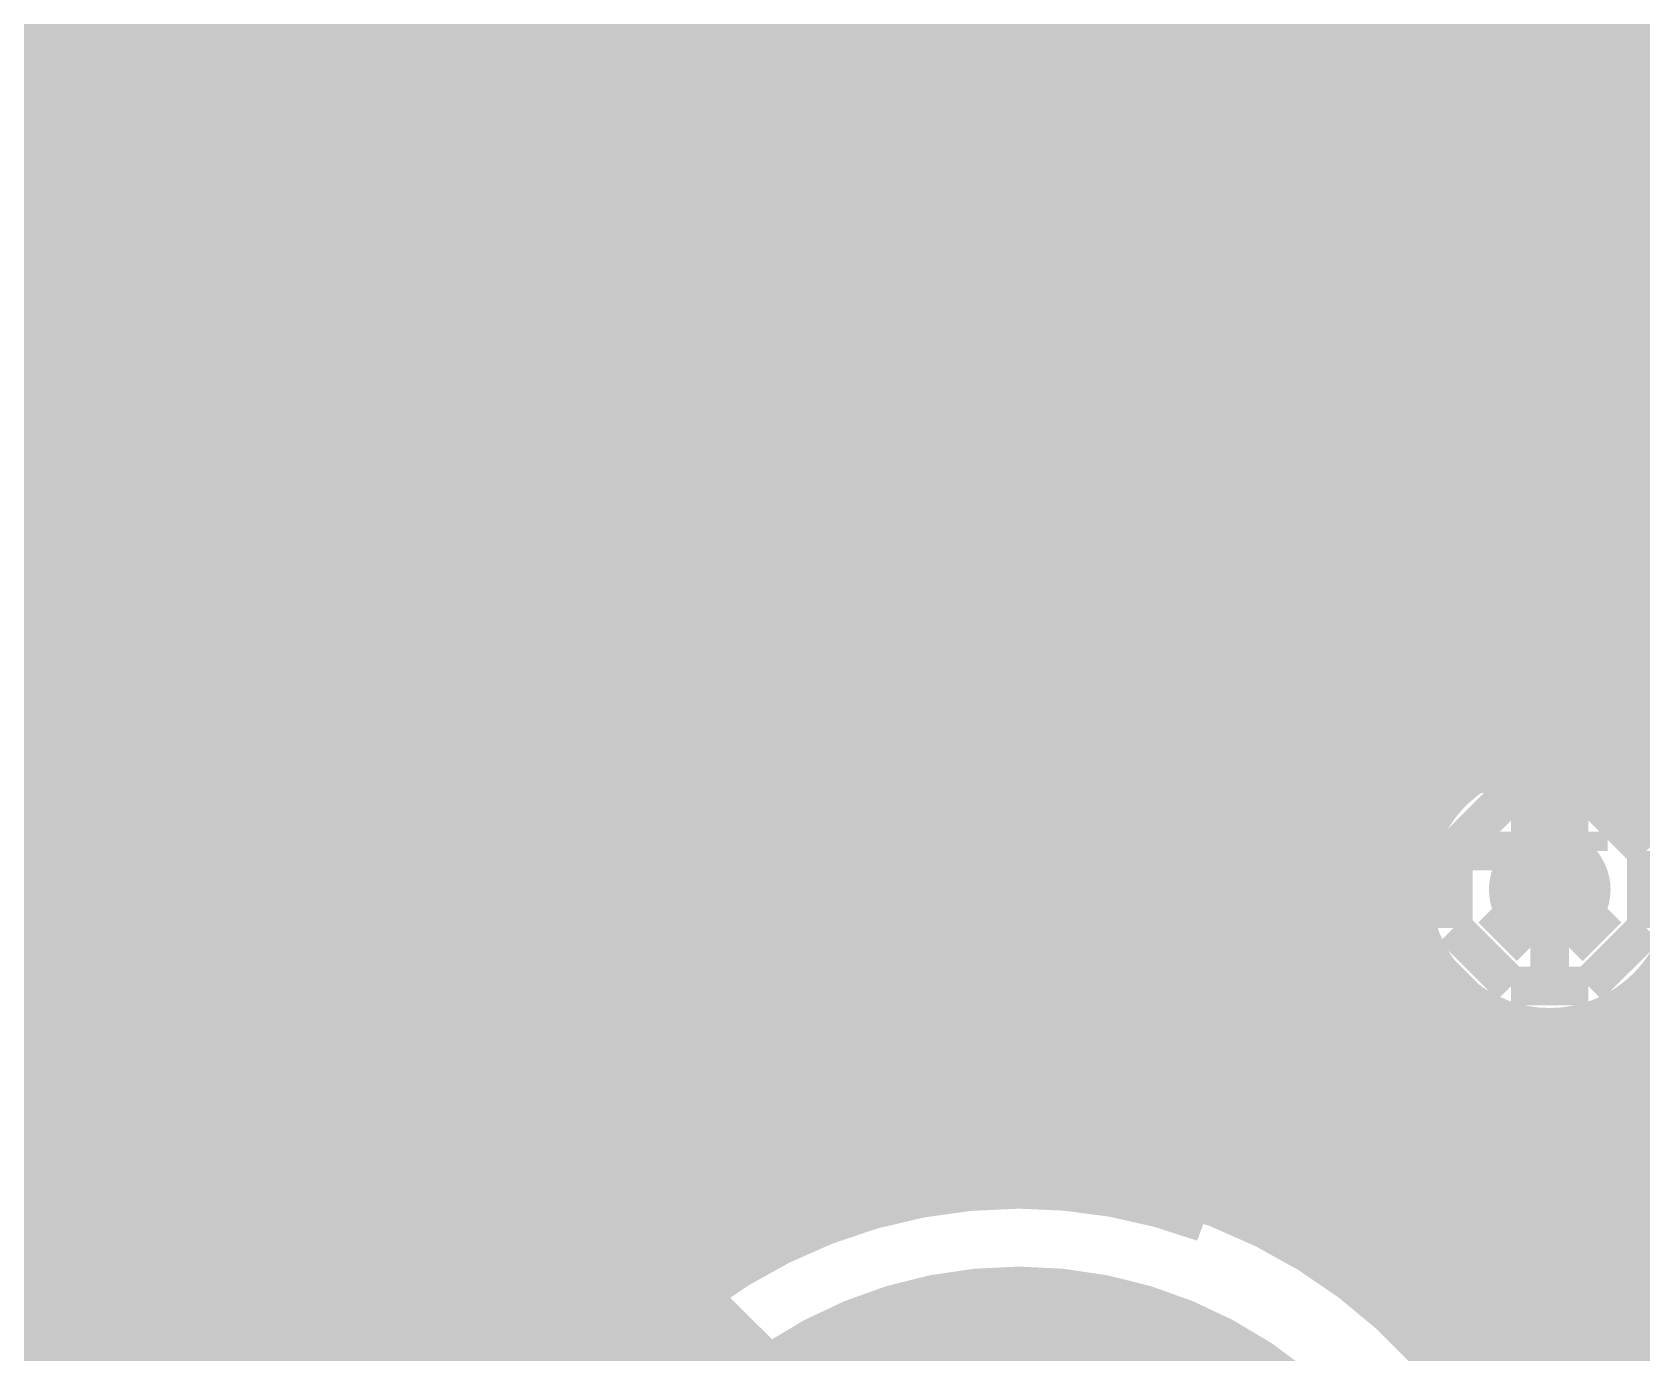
# Model space of a CAD drawing. Extents: x -5 to 157, y -120 to 103.
# Drawn here: x 13.51 to 24.1, y 43.43 to 52.13 of the extents above; entities that cross this region are included whole.
import ezdxf

# ---------------------------------------------------------------- set-up
doc = ezdxf.new("R2010")
doc.units = 0
doc.header["$MEASUREMENT"] = 0
doc.layers.get('0').update_dxf_attribs({"linetype": 'CONTINUOUS'})
for name, color, linetype in [('22-304-2_BOT', 7, 'CONTINUOUS'), ('22-304-2_DRD', 7, 'CONTINUOUS'), ('22-304-2_DRL', 2, 'CONTINUOUS'), ('22-304-2_IN1', 4, 'CONTINUOUS'), ('22-304-2_IN2', 3, 'CONTINUOUS'), ('22-304-2_SMB', 5, 'CONTINUOUS'), ('22-304-2_SMT', 10, 'CONTINUOUS'), ('22-304-2_SPB', 14, 'CONTINUOUS'), ('22-304-2_SSB', 12, 'CONTINUOUS'), ('22-304-2_TOP', 13, 'CONTINUOUS'), ('THRUHOLE_TAP', 7, 'CONTINUOUS')]:
    doc.layers.add(name, color=color, linetype=linetype)

# ---------------------------------------------------------------- blocks, each defined once
blk = doc.blocks.new('ROUND_1')
at = {"const_width": 2.99974}
blk.add_lwpolyline([(-1.49987, 0, 1), (1.49987, 0, 1)], format="xyb", close=True, dxfattribs=at)
blk = doc.blocks.new('RECTANGLE_3')
blk.add_solid([(0.4826, 0.4064), (0.4826, -0.4064), (-0.4826, 0.4064), (-0.4826, -0.4064)])
blk = doc.blocks.new('ROUND_39')
at = {"const_width": 0.40005}
blk.add_lwpolyline([(-0.200024, 0, 1), (0.200024, 0, 1)], format="xyb", close=True, dxfattribs=at)
blk = doc.blocks.new('OBLONG_64')
at = {"const_width": 0.65024}
blk.add_lwpolyline([(0.50038, 0), (-0.50038, 0)], dxfattribs=at)
at = {"const_width": 0.32512}
for points in [[(-0.66294, 0, 1), (-0.33782, 0, 1)], [(0.33782, 0, 1), (0.66294, 0, 1)]]:
    blk.add_lwpolyline(points, format="xyb", close=True, dxfattribs=at)
blk = doc.blocks.new('ROUND_88')
at = {"const_width": 0.10033}
blk.add_lwpolyline([(-0.050164, 0, 1), (0.050164, 0, 1)], format="xyb", close=True, dxfattribs=at)
blk = doc.blocks.new('ROUND_42')
at = {"const_width": 0.40005}
blk.add_lwpolyline([(-0.200024, 0, 1), (0.200024, 0, 1)], format="xyb", close=True, dxfattribs=at)
blk = doc.blocks.new('ROUND_80')
at = {"const_width": 0.10033}
blk.add_lwpolyline([(-0.050164, 0, 1), (0.050164, 0, 1)], format="xyb", close=True, dxfattribs=at)

msp = doc.modelspace()

# ---------------------------------------------------------------- linework, layer by layer
at = {"layer": '22-304-2_BOT', "const_width": 0.254}
for points in [[(25.273, 55.499), (22.987, 53.213), (20.574, 53.213), (20.574, 52.07), (19.939, 51.435), (19.05, 51.435)], [(2.51968, 55.14594), (3.18262, 54.483), (14.986, 54.483), (17.399, 52.07), (17.399, 51.435), (19.05, 51.435)], [(16.51, 51.3588), (15.24, 51.3588)], [(16.51, 51.3588), (15.24, 51.3588)], [(19.05, 50.165), (17.399, 50.165), (17.399, 51.435), (19.05, 51.435)], [(25.146, 50.165), (24.257, 50.165), (23.495, 49.403), (23.495, 46.482)], [(17.399, 49.53), (17.2847, 49.53)], [(17.399, 49.53), (17.399, 49.38776)], [(18.01114, 49.53), (17.399, 49.53)], [(17.6276, 49.53), (17.6276, 45.4025)], [(17.8562, 49.53), (17.8562, 49.35728)], [(17.82318, 49.3014), (17.44726, 49.3014)], [(17.73428, 49.0728), (17.526, 49.0728)], [(15.24, 48.3362), (16.0782, 48.3362), (16.637, 48.895)], [(17.7165, 48.8442), (17.54378, 48.8442)], [(25.4, 45.0088), (23.6982, 45.0088), (19.812, 48.895), (19.05, 48.895)], [(17.76476, 48.6156), (17.5006, 48.6156)], [(17.88922, 48.387), (17.38884, 48.387)], [(17.399, 48.40224), (17.399, 45.27042)], [(17.8562, 48.43272), (17.8562, 45.5168)], [(15.24, 46.9138), (14.9352, 46.9138), (13.589, 48.26), (12.6746, 48.26)], [(18.0848, 48.20412), (18.0848, 45.6184)], [(18.161, 48.1584), (17.16786, 48.1584)], [(17.1704, 48.16094), (17.1704, 45.1231)], [(18.3134, 48.09744), (18.3134, 45.7073)], [(19.685, 48.07204), (19.685, 45.99178)], [(19.72818, 48.0822), (22.44852, 45.36186)], [(16.62684, 47.98822), (16.52778, 47.88662)], [(16.7132, 47.99076), (16.7132, 44.77004)], [(16.9418, 48.03902), (16.9418, 44.958)], [(18.542, 48.06188), (18.542, 45.7835)], [(19.55038, 48.06188), (18.54962, 48.06188)], [(18.7706, 48.06188), (18.7706, 45.847)], [(18.9992, 48.06188), (18.9992, 45.90034)], [(19.2278, 48.06188), (19.2278, 45.94098)], [(19.4564, 48.06188), (19.4564, 45.97146)], [(19.87804, 47.9298), (16.56842, 47.9298)], [(19.9136, 47.89424), (19.9136, 45.9994)], [(16.4846, 47.84852), (16.4846, 44.55668)], [(16.2306, 47.71898), (16.2306, 47.4218)], [(20.10664, 47.7012), (16.2306, 47.7012)], [(16.256, 47.7266), (16.256, 44.31538)], [(20.1422, 47.66564), (20.1422, 45.9994)], [(20.33524, 47.4726), (16.2306, 47.4726)], [(20.3708, 47.43704), (20.3708, 45.9867)], [(16.2306, 47.4218), (16.2306, 45.9994), (14.2494, 45.9994)], [(20.56384, 47.244), (16.2306, 47.244)], [(13.83284, 47.117), (14.2494, 46.70044)], [(13.83284, 47.117), (13.83284, 46.03242)], [(20.5994, 47.20844), (20.5994, 45.96384)], [(13.93444, 47.0154), (13.83284, 47.0154)], [(20.79244, 47.0154), (16.2306, 47.0154)], [(13.97, 46.97984), (13.97, 41.275)], [(20.828, 46.97984), (20.828, 45.93082)], [(14.16304, 46.7868), (13.83284, 46.7868)], [(14.1986, 46.75124), (14.1986, 41.275)], [(14.2494, 46.70044), (14.2494, 45.9994)], [(21.02104, 46.7868), (16.2306, 46.7868)], [(21.0566, 46.75124), (21.0566, 45.88764)], [(14.2494, 46.5582), (13.83284, 46.5582)], [(21.24964, 46.5582), (16.2306, 46.5582)], [(21.2852, 46.52264), (21.2852, 45.83176)], [(14.2494, 46.3296), (13.83284, 46.3296)], [(21.47824, 46.3296), (16.2306, 46.3296)], [(21.5138, 46.29404), (21.5138, 45.76572)], [(14.2494, 46.101), (13.83284, 46.101)], [(21.70684, 46.101), (16.2306, 46.101)], [(21.7424, 46.06544), (21.7424, 45.68698)], [(13.83284, 46.03242), (13.335, 46.03242)], [(13.5128, 46.03242), (13.5128, 43.561)], [(13.7414, 46.03242), (13.7414, 41.275)], [(14.4272, 45.9994), (14.4272, 41.275)], [(14.6558, 45.9994), (14.6558, 41.275)], [(14.8844, 45.9994), (14.8844, 38.4556)], [(15.113, 45.9994), (15.113, 42.0624)], [(15.3416, 45.9994), (15.3416, 42.81932)], [(15.5702, 45.9994), (15.5702, 43.32224)], [(15.7988, 45.9994), (15.7988, 43.7134)], [(16.0274, 45.9994), (16.0274, 44.03852)], [(18.8722, 45.8724), (13.335, 45.8724)], [(21.93544, 45.8724), (21.12772, 45.8724)], [(21.971, 45.83684), (21.971, 45.59554)], [(18.14322, 45.6438), (13.335, 45.6438)], [(22.16404, 45.6438), (21.8567, 45.6438)], [(22.1996, 45.60824), (22.1996, 45.4914)], [(17.65046, 45.4152), (13.335, 45.4152)], [(22.39264, 45.4152), (22.34946, 45.4152)], [(17.26438, 45.1866), (13.335, 45.1866)], [(16.9418, 44.958), (13.335, 44.958)], [(16.66748, 44.7294), (13.335, 44.7294)], [(16.42872, 44.5008), (13.335, 44.5008)], [(16.2179, 44.2722), (13.335, 44.2722)], [(16.02994, 44.0436), (13.335, 44.0436)], [(15.86484, 43.815), (13.335, 43.815)], [(15.72006, 43.5864), (13.335, 43.5864)], [(13.716, 43.561), (13.335, 43.561)], [(13.716, 43.561), (13.716, 41.275)], [(15.58798, 43.3578), (13.716, 43.3578)]]:
    msp.add_lwpolyline(points, dxfattribs=at)
for points in [[(17.54378, 48.895, 0.2014867), (17.27181, 49.54251)], [(17.272, 49.5427, 0.0503718), (17.399, 49.52987)], [(18.01114, 49.53, 0.2203311), (17.71704, 48.895)], [(16.637, 47.98822, 0.4142136), (17.54378, 48.895)], [(17.7165, 48.895, 0.4142136), (18.54962, 48.06188)], [(19.55038, 48.06188, 0.053891), (19.72841, 48.08112)], [(16.2306, 47.71898, 0.1366726), (16.52775, 47.88665)], [(16.2306, 47.71898, 0.1366726), (16.52775, 47.88665)], [(19.99996, 46.00194, 0.4142136), (14.9987, 41.00068)], [(22.44852, 45.36186, 0.1285987), (19.99996, 46.00221)]]:
    msp.add_lwpolyline(points, format="xyb", dxfattribs=at)
at = {"layer": '22-304-2_DRD', "const_width": 0.254}
for points in [[(16.256, 51.9938), (15.875, 51.6128)], [(16.256, 51.9938), (15.875, 51.6128)], [(16.764, 51.9938), (16.256, 51.9938)], [(16.764, 51.9938), (16.256, 51.9938)], [(17.145, 51.6128), (16.764, 51.9938)], [(17.145, 51.6128), (16.764, 51.9938)], [(16.256, 51.7398), (16.256, 51.6128)], [(16.383, 51.7398), (16.256, 51.7398)], [(16.256, 51.7398), (16.256, 51.6128)], [(16.383, 51.7398), (16.256, 51.7398)], [(16.383, 51.6128), (16.383, 51.7398)], [(16.383, 51.6128), (16.383, 51.7398)], [(16.637, 51.7398), (16.637, 51.6128)], [(16.764, 51.7398), (16.637, 51.7398)], [(16.637, 51.7398), (16.637, 51.6128)], [(16.764, 51.7398), (16.637, 51.7398)], [(16.764, 51.6128), (16.764, 51.7398)], [(16.764, 51.6128), (16.764, 51.7398)], [(15.875, 51.6128), (15.875, 51.1048)], [(15.875, 51.6128), (15.875, 51.1048)], [(16.256, 51.6128), (16.383, 51.6128)], [(16.256, 51.6128), (16.383, 51.6128)], [(16.637, 51.6128), (16.764, 51.6128)], [(16.637, 51.6128), (16.764, 51.6128)], [(17.145, 51.1048), (17.145, 51.6128)], [(17.145, 51.1048), (17.145, 51.6128)], [(16.383, 50.9778), (16.129, 51.2318)], [(16.383, 50.9778), (16.129, 51.2318)], [(16.891, 51.2318), (16.637, 50.9778)], [(16.891, 51.2318), (16.637, 50.9778)], [(15.875, 51.1048), (16.256, 50.7238)], [(15.875, 51.1048), (16.256, 50.7238)], [(16.764, 50.7238), (17.145, 51.1048)], [(16.764, 50.7238), (17.145, 51.1048)], [(16.637, 50.9778), (16.383, 50.9778)], [(16.637, 50.9778), (16.383, 50.9778)], [(16.256, 50.7238), (16.764, 50.7238)], [(16.256, 50.7238), (16.764, 50.7238)], [(16.383, 49.53), (16.002, 49.149)], [(16.891, 49.53), (16.383, 49.53)], [(17.272, 49.149), (16.891, 49.53)], [(16.383, 49.276), (16.383, 49.149)], [(16.51, 49.276), (16.383, 49.276)], [(16.51, 49.149), (16.51, 49.276)], [(16.764, 49.276), (16.764, 49.149)], [(16.891, 49.276), (16.764, 49.276)], [(16.891, 49.149), (16.891, 49.276)], [(16.002, 49.149), (16.002, 48.641)], [(16.383, 49.149), (16.51, 49.149)], [(16.764, 49.149), (16.891, 49.149)], [(17.272, 48.641), (17.272, 49.149)], [(16.51, 48.514), (16.256, 48.768)], [(17.018, 48.768), (16.764, 48.514)], [(16.002, 48.641), (16.383, 48.26)], [(16.891, 48.26), (17.272, 48.641)], [(16.764, 48.514), (16.51, 48.514)], [(16.383, 48.26), (16.891, 48.26)], [(23.241, 47.117), (22.86, 46.736)], [(23.749, 47.117), (23.241, 47.117)], [(24.13, 46.736), (23.749, 47.117)], [(23.241, 46.863), (23.241, 46.736)], [(23.368, 46.863), (23.241, 46.863)], [(23.368, 46.736), (23.368, 46.863)], [(23.622, 46.863), (23.622, 46.736)], [(23.749, 46.863), (23.622, 46.863)], [(23.749, 46.736), (23.749, 46.863)], [(22.86, 46.736), (22.86, 46.228)], [(23.241, 46.736), (23.368, 46.736)], [(23.622, 46.736), (23.749, 46.736)], [(24.13, 46.228), (24.13, 46.736)], [(23.368, 46.101), (23.114, 46.355)], [(23.876, 46.355), (23.622, 46.101)], [(22.86, 46.228), (23.241, 45.847)], [(23.749, 45.847), (24.13, 46.228)], [(23.622, 46.101), (23.368, 46.101)], [(23.241, 45.847), (23.749, 45.847)]]:
    msp.add_lwpolyline(points, dxfattribs=at)
at = {"layer": '22-304-2_IN1'}
for points, const_width in [([(21.8694, 61.4934), (21.8694, 51.99126)], 0.254), ([(21.6408, 61.2648), (21.6408, 51.76266)], 0.254), ([(21.4122, 61.0362), (21.4122, 51.53406)], 0.254), ([(21.1836, 60.8076), (21.1836, 51.30546)], 0.254), ([(20.955, 60.579), (20.955, 51.07178)], 0.254), ([(20.7264, 60.3504), (20.7264, 44.43222)], 0.254), ([(13.4112, 60.198), (13.4112, 35.76574)], 0.254), ([(13.6398, 60.198), (13.6398, 35.89782)], 0.254), ([(13.8684, 60.198), (13.8684, 35.9537)], 0.254), ([(14.097, 60.198), (14.097, 35.95116)], 0.254), ([(14.3256, 60.198), (14.3256, 35.88766)], 0.254), ([(14.5542, 60.198), (14.5542, 35.74542)], 0.254), ([(14.7828, 60.198), (14.7828, 35.45586)], 0.254), ([(15.0114, 60.198), (15.0114, 15.66926)], 0.254), ([(15.24, 60.198), (15.24, 15.5067)], 0.254), ([(15.4686, 60.198), (15.4686, 15.1384)], 0.254), ([(19.1262, 60.198), (19.1262, 44.39666)], 0.254), ([(19.3548, 60.198), (19.3548, 44.44746)], 0.254), ([(19.5834, 60.198), (19.5834, 44.48302)], 0.254), ([(19.812, 60.198), (19.812, 44.50334)], 0.254), ([(20.0406, 60.198), (20.0406, 44.50588)], 0.254), ([(20.2692, 60.198), (20.2692, 44.49572)], 0.254), ([(20.4978, 60.198), (20.4978, 44.47286)], 0.254), ([(21.971, 32.385), (21.971, 28.829), (24.892, 25.908), (26.162, 25.908), (26.543, 25.527), (26.543, 24.13), (26.543, 25.527), (26.162, 25.908), (24.892, 25.908), (21.971, 28.829), (21.971, 32.385), (24.003, 34.417), (24.003, 42.672), (21.59, 45.085), (21.59, 50.546), (25.146, 54.102), (25.146, 55.753), (27.813, 58.42), (32.131, 58.42), (32.258, 58.293)], 0.635), ([(22.098, 54.80812), (22.098, 52.21986)], 0.254), ([(24.3205, 54.44236), (21.01342, 51.13782)], 0.254), ([(15.6972, 53.69814), (15.6972, 12.22756)], 0.254), ([(25.72258, 53.51018), (22.4155, 50.2031)], 0.254), ([(15.9258, 53.40604), (15.9258, 12.31392)], 0.254), ([(17.0688, 53.38572), (17.0688, 42.926)], 0.254), ([(16.1544, 53.26634), (16.1544, 12.33678)], 0.254), ([(16.8402, 53.25618), (16.8402, 42.52214)], 0.254), ([(17.2974, 53.3146), (17.2974, 43.23588)], 0.254), ([(16.383, 53.20284), (16.383, 18.59788)], 0.254), ([(16.6116, 53.2003), (16.6116, 41.90746)], 0.254), ([(18.8976, 53.06314), (18.8976, 44.33062)], 0.254), ([(17.526, 52.9463), (17.526, 43.48734)], 0.254), ([(18.669, 52.84216), (18.669, 44.24426)], 0.254), ([(17.7546, 52.7812), (17.7546, 43.69308)], 0.254), ([(18.4404, 52.7304), (18.4404, 44.14012)], 0.254), ([(17.9832, 52.70246), (17.9832, 43.86834)], 0.254), ([(18.2118, 52.68722), (18.2118, 44.0182)], 0.254), ([(22.0472, 52.1716), (3.95478, 52.1716)], 0.254), ([(21.8186, 51.943), (3.8354, 51.943)], 0.254), ([(32.26816, 51.943), (24.15286, 51.943)], 0.254), ([(24.1554, 51.943), (24.1554, 47.1043)], 0.254), ([(21.59, 51.7144), (3.64998, 51.7144)], 0.254), ([(32.48914, 51.7144), (23.92426, 51.7144)], 0.254), ([(23.9268, 51.7144), (23.9268, 47.27956)], 0.254), ([(21.3614, 51.4858), (3.3274, 51.4858)], 0.254), ([(28.80614, 51.4858), (23.69566, 51.4858)], 0.254), ([(23.6982, 51.4858), (23.6982, 47.36592)], 0.254), ([(21.1328, 51.2572), (3.41122, 51.2572)], 0.254), ([(28.51404, 51.2572), (23.46706, 51.2572)], 0.254), ([(23.4696, 51.2572), (23.4696, 47.38878)], 0.254), ([(20.91944, 51.0286), (6.90626, 51.0286)], 0.254), ([(28.37434, 51.0286), (23.23846, 51.0286)], 0.254), ([(23.241, 51.0286), (23.241, 47.35322)], 0.254), ([(20.80514, 50.8), (7.12724, 50.8)], 0.254), ([(28.31084, 50.8), (23.00986, 50.8)], 0.254), ([(23.0124, 50.8), (23.0124, 47.24908)], 0.254), ([(20.7645, 50.5714), (7.239, 50.5714)], 0.254), ([(20.7645, 50.546), (20.7645, 45.085)], 0.254), ([(28.3083, 50.5714), (22.78126, 50.5714)], 0.254), ([(22.7838, 50.5714), (22.7838, 47.04588)], 0.254), ([(20.7645, 50.3428), (11.57986, 50.3428)], 0.254), ([(28.36418, 50.3428), (22.55266, 50.3428)], 0.254), ([(22.5552, 50.3428), (22.5552, 45.28566)], 0.254), ([(22.4155, 50.2031), (22.4155, 45.42536)], 0.254), ([(20.7645, 50.1142), (11.86942, 50.1142)], 0.254), ([(28.49372, 50.1142), (22.4155, 50.1142)], 0.254), ([(20.7645, 49.8856), (12.01166, 49.8856)], 0.254), ([(28.75788, 49.8856), (22.4155, 49.8856)], 0.254), ([(20.7645, 49.657), (12.07516, 49.657)], 0.254), ([(32.11322, 49.657), (22.4155, 49.657)], 0.254), ([(20.7645, 49.4284), (12.0777, 49.4284)], 0.254), ([(32.14116, 49.4284), (22.4155, 49.4284)], 0.254), ([(20.7645, 49.1998), (12.02182, 49.1998)], 0.254), ([(32.23514, 49.1998), (22.4155, 49.1998)], 0.254), ([(20.7645, 48.9712), (11.88974, 48.9712)], 0.254), ([(32.42564, 48.9712), (22.4155, 48.9712)], 0.254), ([(20.7645, 48.7426), (11.62812, 48.7426)], 0.254), ([(38.80612, 48.7426), (22.4155, 48.7426)], 0.254), ([(20.7645, 48.514), (3.7084, 48.514)], 0.254), ([(38.735, 48.514), (22.4155, 48.514)], 0.254), ([(20.7645, 48.2854), (3.8735, 48.2854)], 0.254), ([(38.7096, 48.2854), (22.4155, 48.2854)], 0.254), ([(20.7645, 48.0568), (3.9751, 48.0568)], 0.254), ([(38.7223, 48.0568), (22.4155, 48.0568)], 0.254), ([(20.7645, 47.8282), (5.17398, 47.8282)], 0.254), ([(38.78072, 47.8282), (22.4155, 47.8282)], 0.254), ([(20.7645, 47.5996), (5.4991, 47.5996)], 0.254), ([(38.88486, 47.5996), (22.4155, 47.5996)], 0.254), ([(20.7645, 47.371), (5.64896, 47.371)], 0.254), ([(23.31212, 47.371), (22.4155, 47.371)], 0.254), ([(27.88412, 47.371), (23.67788, 47.371)], 0.254), ([(20.7645, 47.1424), (5.72008, 47.1424)], 0.254), ([(22.8727, 47.1424), (22.4155, 47.1424)], 0.254), ([(27.4447, 47.1424), (24.1173, 47.1424)], 0.254), ([(20.7645, 46.9138), (5.73024, 46.9138)], 0.254), ([(22.69744, 46.9138), (22.4155, 46.9138)], 0.254), ([(20.7645, 46.6852), (5.67944, 46.6852)], 0.254), ([(22.61108, 46.6852), (22.4155, 46.6852)], 0.254), ([(20.7645, 46.4566), (5.56006, 46.4566)], 0.254), ([(22.58822, 46.4566), (22.4155, 46.4566)], 0.254), ([(20.7645, 46.228), (5.31876, 46.228)], 0.254), ([(22.62378, 46.228), (22.4155, 46.228)], 0.254), ([(20.7645, 45.9994), (3.7211, 45.9994)], 0.254), ([(22.72538, 45.9994), (22.4155, 45.9994)], 0.254), ([(22.7838, 45.91812), (22.7838, 45.05706)], 0.254), ([(24.1554, 45.8597), (24.1554, 43.68546)], 0.254), ([(20.7645, 45.7708), (3.88112, 45.7708)], 0.254), ([(22.93112, 45.7708), (22.4155, 45.7708)], 0.254), ([(27.50312, 45.7708), (24.05888, 45.7708)], 0.254), ([(23.0124, 45.71238), (23.0124, 44.82846)], 0.254), ([(23.9268, 45.68444), (23.9268, 43.91406)], 0.254), ([(20.7645, 45.5422), (3.98018, 45.5422)], 0.254), ([(105.32364, 45.5422), (22.4155, 45.5422)], 0.254), ([(23.241, 45.61078), (23.241, 44.59986)], 0.254), ([(23.4696, 45.57522), (23.4696, 44.37126)], 0.254), ([(23.6982, 45.59808), (23.6982, 44.14266)], 0.254), ([(22.4155, 45.42536), (24.57958, 43.26382)], 0.254), ([(20.7645, 45.3136), (4.03352, 45.3136)], 0.254), ([(138.684, 45.3136), (22.52726, 45.3136)], 0.254), ([(20.7645, 45.085), (4.04114, 45.085)], 0.254), ([(88.02624, 45.085), (22.75586, 45.085)], 0.254), ([(20.79752, 44.8564), (4.01066, 44.8564)], 0.254), ([(87.78494, 44.8564), (22.98446, 44.8564)], 0.254), ([(20.90166, 44.6278), (3.93446, 44.6278)], 0.254), ([(87.66302, 44.6278), (23.21306, 44.6278)], 0.254), ([(20.955, 44.55668), (20.955, 44.3738)], 0.254), ([(21.01342, 44.49318), (21.21916, 44.28998)], 0.254), ([(19.13382, 44.3992), (3.80746, 44.3992)], 0.254), ([(21.1074, 44.3992), (20.86356, 44.3992)], 0.254), ([(87.61476, 44.3992), (23.44166, 44.3992)], 0.254), ([(21.1836, 44.323), (21.1836, 44.30268)], 0.254), ([(18.49882, 44.1706), (3.60172, 44.1706)], 0.254), ([(46.0756, 44.1706), (23.67026, 44.1706)], 0.254), ([(18.08988, 43.942), (3.22834, 43.942)], 0.254), ([(45.7073, 43.942), (23.89886, 43.942)], 0.254), ([(17.77746, 43.7134), (3.4798, 43.7134)], 0.254), ([(45.5422, 43.7134), (24.12746, 43.7134)], 0.254), ([(17.52346, 43.4848), (5.16636, 43.4848)], 0.254)]:
    msp.add_lwpolyline(points, dxfattribs=dict(at, const_width=const_width))
at = {"layer": '22-304-2_IN1', "const_width": 0.254}
for points in [[(21.0058, 51.1302, 0.1989124), (20.76382, 50.546)], [(23.495, 47.38878, 0.4142136), (22.58822, 46.482)], [(24.40178, 46.482, 0.4142136), (23.495, 47.38878)], [(22.58822, 46.482, 0.4142136), (23.495, 45.57522)], [(23.495, 45.57522, 0.4142136), (24.40178, 46.482)], [(20.7645, 45.085, 0.1989124), (21.00628, 44.50128)], [(20.7645, 45.085, 0.1989124), (21.00628, 44.50128)], [(19.99996, 44.50842, 0.4142136), (16.49222, 41.00068)], [(21.21916, 44.28998, 0.0889729), (19.99996, 44.50866)]]:
    msp.add_lwpolyline(points, format="xyb", dxfattribs=at)
at = {"layer": '22-304-2_IN2'}
for points, const_width in [([(0, 0), (-2.54, 2.54), (-2.54, 19.05), (5.08, 26.67), (5.08, 29.21), (5.715, 29.845), (14.605, 29.845), (19.99996, 35.23996), (19.99996, 41.00068), (13.97, 47.03064), (13.97, 55.88), (15.875, 57.785), (20.955, 57.785), (29.21, 66.04), (29.21, 84.709), (32.4993, 88.00084)], 1.27), ([(24.0284, 59.07278), (24.0284, 47.3583)], 0.254), ([(23.7998, 58.84418), (23.7998, 47.46244)], 0.254), ([(23.5712, 58.61558), (23.5712, 47.50562)], 0.254), ([(23.3426, 58.38698), (23.3426, 47.49546)], 0.254), ([(23.114, 58.15838), (23.114, 47.4345)], 0.254), ([(22.8854, 57.92978), (22.8854, 47.3075)], 0.254), ([(22.6568, 57.70118), (22.6568, 47.07382)], 0.254), ([(17.1704, 56.52262), (17.1704, 52.14366)], 0.254), ([(17.399, 56.52262), (17.399, 51.87188)], 0.254), ([(17.6276, 56.52262), (17.6276, 49.1617)], 0.254), ([(17.8562, 56.52262), (17.8562, 44.92752)], 0.254), ([(18.0848, 56.52262), (18.0848, 44.69892)], 0.254), ([(18.3134, 56.52262), (18.3134, 44.47032)], 0.254), ([(18.542, 56.52262), (18.542, 44.32046)], 0.254), ([(18.7706, 56.52262), (18.7706, 44.4119)], 0.254), ([(18.9992, 56.52262), (18.9992, 44.48556)], 0.254), ([(19.2278, 56.52262), (19.2278, 44.54144)], 0.254), ([(19.4564, 56.52262), (19.4564, 44.58462)], 0.254), ([(19.685, 56.52262), (19.685, 44.61256)], 0.254), ([(19.9136, 56.52262), (19.9136, 44.62526)], 0.254), ([(20.1422, 56.52262), (20.1422, 44.62272)], 0.254), ([(20.3708, 56.52262), (20.3708, 44.60748)], 0.254), ([(15.7988, 55.92318), (15.7988, 52.09794)], 0.254), ([(15.5702, 55.69458), (15.5702, 51.77028)], 0.254), ([(15.3416, 55.46598), (15.3416, 47.44212)], 0.254), ([(15.23238, 55.35676), (15.23238, 47.55134)], 0.254), ([(22.4282, 53.75402), (22.4282, 43.69308)], 0.254), ([(20.5994, 53.54828), (20.5994, 44.577)], 0.254), ([(22.1996, 53.38826), (22.1996, 43.88358)], 0.254), ([(20.828, 53.29428), (20.828, 44.52874)], 0.254), ([(21.0566, 53.15966), (21.0566, 44.46778)], 0.254), ([(21.971, 53.21046), (21.971, 44.0436)], 0.254), ([(21.2852, 53.09108), (21.2852, 44.38904)], 0.254), ([(21.5138, 53.07584), (21.5138, 44.29506)], 0.254), ([(21.7424, 53.11394), (21.7424, 44.18076)], 0.254), ([(15.74546, 52.0446), (15.23238, 52.0446)], 0.254), ([(32.07766, 52.0446), (17.272, 52.0446)], 0.254), ([(15.59052, 51.816), (15.23238, 51.816)], 0.254), ([(32.21228, 51.816), (17.42948, 51.816)], 0.254), ([(15.50924, 51.5874), (15.23238, 51.5874)], 0.254), ([(32.46628, 51.5874), (17.51076, 51.5874)], 0.254), ([(15.48384, 51.3588), (15.23238, 51.3588)], 0.254), ([(39.13632, 51.3588), (17.53616, 51.3588)], 0.254), ([(15.50924, 51.1302), (15.23238, 51.1302)], 0.254), ([(38.9001, 51.1302), (17.51076, 51.1302)], 0.254), ([(15.5702, 50.94732), (15.5702, 47.21352)], 0.254), ([(15.59052, 50.9016), (15.23238, 50.9016)], 0.254), ([(17.399, 50.84572), (17.399, 49.5808)], 0.254), ([(38.75024, 50.9016), (17.42948, 50.9016)], 0.254), ([(15.74546, 50.673), (15.23238, 50.673)], 0.254), ([(15.7988, 50.61966), (15.7988, 49.48682)], 0.254), ([(32.87522, 50.673), (17.272, 50.673)], 0.254), ([(17.1704, 50.57394), (17.1704, 49.7713)], 0.254), ([(16.04264, 50.4444), (15.23238, 50.4444)], 0.254), ([(16.0274, 50.45202), (16.0274, 49.7205)], 0.254), ([(16.9418, 50.42662), (16.9418, 49.87544)], 0.254), ([(32.36214, 50.4444), (16.97482, 50.4444)], 0.254), ([(16.256, 50.36312), (16.256, 49.8475)], 0.254), ([(16.4846, 50.33264), (16.4846, 49.90846)], 0.254), ([(16.7132, 50.35296), (16.7132, 49.91862)], 0.254), ([(32.15894, 50.2158), (15.23238, 50.2158)], 0.254), ([(32.04718, 49.9872), (15.23238, 49.9872)], 0.254), ([(16.08328, 49.7586), (15.23238, 49.7586)], 0.254), ([(31.99892, 49.7586), (17.19072, 49.7586)], 0.254), ([(15.82928, 49.53), (15.23238, 49.53)], 0.254), ([(32.00146, 49.53), (17.44218, 49.53)], 0.254), ([(15.69466, 49.3014), (15.23238, 49.3014)], 0.254), ([(32.05734, 49.3014), (17.57934, 49.3014)], 0.254), ([(15.62608, 49.0728), (15.23238, 49.0728)], 0.254), ([(32.17672, 49.0728), (17.64792, 49.0728)], 0.254), ([(15.61084, 48.8442), (15.23238, 48.8442)], 0.254), ([(25.17902, 48.8442), (17.66062, 48.8442)], 0.254), ([(15.64894, 48.6156), (15.23238, 48.6156)], 0.254), ([(24.81326, 48.6156), (17.62506, 48.6156)], 0.254), ([(17.6276, 48.62576), (17.6276, 45.15612)], 0.254), ([(15.74546, 48.387), (15.23238, 48.387)], 0.254), ([(24.63546, 48.387), (17.52854, 48.387)], 0.254), ([(15.7988, 48.30318), (15.7988, 46.98492)], 0.254), ([(17.399, 48.20666), (17.399, 45.38472)], 0.254), ([(15.92326, 48.1584), (15.23238, 48.1584)], 0.254), ([(16.0274, 48.0695), (16.0274, 46.75632)], 0.254), ([(24.53894, 48.1584), (17.35074, 48.1584)], 0.254), ([(17.1704, 48.0187), (17.1704, 45.61332)], 0.254), ([(16.28902, 47.9298), (15.23238, 47.9298)], 0.254), ([(16.256, 47.9425), (16.256, 46.52772)], 0.254), ([(16.4846, 47.879), (16.4846, 46.29912)], 0.254), ([(16.7132, 47.87138), (16.7132, 46.07052)], 0.254), ([(16.9418, 47.91456), (16.9418, 45.84192)], 0.254), ([(24.50084, 47.9298), (16.98498, 47.9298)], 0.254), ([(24.51608, 47.7012), (15.23238, 47.7012)], 0.254), ([(15.23238, 47.55134), (18.48866, 44.29506)], 0.254), ([(23.22576, 47.4726), (15.31112, 47.4726)], 0.254), ([(24.58466, 47.4726), (23.7617, 47.4726)], 0.254), ([(22.80666, 47.244), (15.53972, 47.244)], 0.254), ([(24.71928, 47.244), (24.1808, 47.244)], 0.254), ([(22.6187, 47.0154), (15.76832, 47.0154)], 0.254), ([(22.51456, 46.7868), (15.99692, 46.7868)], 0.254), ([(22.47138, 46.5582), (16.22552, 46.5582)], 0.254), ([(22.479, 46.3296), (16.45412, 46.3296)], 0.254), ([(13.07846, 46.13656), (16.70304, 42.51198)], 0.254), ([(22.5425, 46.101), (16.68272, 46.101)], 0.254), ([(22.6695, 45.8724), (16.91132, 45.8724)], 0.254), ([(22.6568, 45.89018), (22.6568, 43.46702)], 0.254), ([(13.57122, 45.6438), (4.07162, 45.6438)], 0.254), ([(13.5128, 45.70222), (13.5128, 31.10738)], 0.254), ([(22.90318, 45.6438), (17.13992, 45.6438)], 0.254), ([(22.8854, 45.6565), (22.8854, 43.19524)], 0.254), ([(27.47518, 45.6438), (24.08682, 45.6438)], 0.254), ([(23.114, 45.5295), (23.114, 42.85742)], 0.254), ([(24.0284, 45.6057), (24.0284, 31.89986)], 0.254), ([(13.7414, 45.47362), (13.7414, 31.10738)], 0.254), ([(23.3426, 45.466), (23.3426, 42.4053)], 0.254), ([(23.5712, 45.45838), (23.5712, 41.62806)], 0.254), ([(23.7998, 45.50156), (23.7998, 32.10306)], 0.254), ([(13.79982, 45.4152), (4.13512, 45.4152)], 0.254), ([(105.29062, 45.4152), (17.36852, 45.4152)], 0.254), ([(13.97, 45.24502), (13.97, 31.10738)], 0.254), ([(14.02842, 45.1866), (4.16052, 45.1866)], 0.254), ([(87.96528, 45.1866), (17.59712, 45.1866)], 0.254), ([(14.1986, 45.01642), (14.1986, 31.22168)], 0.254), ([(14.25702, 44.958), (4.15036, 44.958)], 0.254), ([(87.71128, 44.958), (17.82572, 44.958)], 0.254), ([(14.4272, 44.78782), (14.4272, 31.45028)], 0.254), ([(14.48562, 44.7294), (4.09956, 44.7294)], 0.254), ([(87.57666, 44.7294), (18.05432, 44.7294)], 0.254), ([(14.71422, 44.5008), (4.00558, 44.5008)], 0.254), ([(14.6558, 44.55922), (14.6558, 31.67888)], 0.254), ([(19.05508, 44.5008), (18.28292, 44.5008)], 0.254), ([(87.50808, 44.5008), (20.94484, 44.5008)], 0.254), ([(14.94282, 44.2722), (3.8608, 44.2722)], 0.254), ([(14.8844, 44.33062), (14.8844, 31.90748)], 0.254), ([(87.49284, 44.2722), (21.56206, 44.2722)], 0.254), ([(15.17142, 44.0436), (3.63474, 44.0436)], 0.254), ([(15.113, 44.10202), (15.113, 32.13608)], 0.254), ([(87.53094, 44.0436), (21.971, 44.0436)], 0.254), ([(15.3416, 43.87342), (15.3416, 32.36468)], 0.254), ([(15.40002, 43.815), (3.54076, 43.815)], 0.254), ([(87.62746, 43.815), (22.28596, 43.815)], 0.254), ([(15.5702, 43.64482), (15.5702, 32.59328)], 0.254), ([(15.62862, 43.5864), (3.80238, 43.5864)], 0.254), ([(87.80526, 43.5864), (22.53996, 43.5864)], 0.254), ([(15.7988, 43.41622), (15.7988, 32.82188)], 0.254), ([(15.85722, 43.3578), (3.97002, 43.3578)], 0.254), ([(88.17102, 43.3578), (22.75332, 43.3578)], 0.254)]:
    msp.add_lwpolyline(points, dxfattribs=dict(at, const_width=const_width))
at = {"layer": '22-304-2_IN2', "const_width": 0.254}
for points in [[(16.51, 52.38496, 0.4142136), (15.48384, 51.3588)], [(17.53616, 51.3588, 0.4142136), (16.51, 52.38496)], [(15.48384, 51.3588, 0.4142136), (16.51, 50.33264)], [(16.51, 50.33264, 0.4142136), (17.53616, 51.3588)], [(16.637, 49.92116, 0.4142136), (15.61084, 48.895)], [(17.66316, 48.895, 0.4142136), (16.637, 49.92116)], [(15.61084, 48.895, 0.4142136), (16.637, 47.86884)], [(16.637, 47.86884, 0.4142136), (17.66316, 48.895)], [(23.495, 47.50816, 0.4142136), (22.46884, 46.482)], [(24.52116, 46.482, 0.4142136), (23.495, 47.50816)], [(22.46884, 46.482, 0.4142136), (23.495, 45.45584)], [(23.495, 45.45584, 0.4142136), (24.52116, 46.482)], [(19.99996, 44.62526, 0.1079432), (18.48862, 44.29514)], [(23.62708, 41.00068, 0.4142136), (19.99996, 44.6278)]]:
    msp.add_lwpolyline(points, format="xyb", dxfattribs=at)
at = {"layer": '22-304-2_SSB', "const_width": 0.1524}
for points in [[(16.0655, 53.5305), (16.0655, 50.6095), (14.4272, 50.6095), (14.4272, 53.5305), (16.0655, 53.5305)], [(20.955, 47.879), (24.003, 47.879), (24.003, 53.467), (20.193, 53.467), (20.193, 48.641), (20.955, 47.879)], [(16.65224, 52.41036), (16.65224, 51.93792), (17.33042, 52.17414), (17.33042, 52.29352), (16.31442, 52.29352)], [(16.82242, 51.39436), (16.31442, 51.57216)], [(16.82242, 51.09972), (16.82242, 51.45532), (16.99006, 51.57216), (17.16024, 51.57216), (17.33042, 51.45532), (17.33042, 51.09972), (16.31442, 51.09972)], [(14.4145, 46.1645), (14.4145, 49.0855), (16.0528, 49.0855), (16.0528, 46.1645), (14.4145, 46.1645)], [(16.9164, 48.8569), (17.08658, 48.91786), (17.25676, 48.91786), (17.4244, 48.8569), (17.4244, 48.5013), (17.25676, 48.44288), (17.08658, 48.44288), (16.9164, 48.5013), (16.9164, 48.8569), (16.74876, 48.91786), (16.57858, 48.91786), (16.4084, 48.8569), (16.4084, 48.5013), (16.57858, 48.44288), (16.74876, 48.44288), (16.9164, 48.5013)], [(20.0152, 48.1711), (19.76882, 48.1711)], [(19.7866, 48.1838), (19.7866, 47.82566)], [(19.92376, 48.2092), (19.92376, 47.79772)], [(20.06092, 48.12792), (20.06092, 47.88154)], [(16.4084, 48.07966), (16.4084, 47.60468), (17.08658, 48.07966), (17.25676, 48.07966), (17.4244, 48.0187), (17.4244, 47.6631), (17.25676, 47.60468)], [(20.09902, 48.03394), (19.68754, 48.03394)], [(20.07108, 47.89678), (19.71294, 47.89678)], [(21.74748, 47.45736), (21.74748, 47.22114)], [(21.74748, 47.34052), (22.76348, 47.34052), (22.59584, 47.22114)], [(16.4084, 47.24146), (16.4084, 47.0027)], [(16.4084, 47.12208), (17.4244, 47.12208), (17.25676, 47.0027)], [(21.74748, 46.73854), (21.74748, 46.26356), (22.42566, 46.73854), (22.59584, 46.73854), (22.76348, 46.68012), (22.76348, 46.32452), (22.59584, 46.26356)], [(16.9164, 46.3423), (16.4084, 46.5201)], [(16.9164, 46.04766), (16.9164, 46.40326), (17.08658, 46.5201), (17.25676, 46.5201), (17.4244, 46.40326), (17.4244, 46.04766), (16.4084, 46.04766)], [(22.76348, 45.90034), (21.91766, 45.90034), (21.74748, 45.84192), (21.74748, 45.48632), (21.91766, 45.42536), (22.76348, 45.42536)], [(14.732, 38.989), (10.668, 38.989), (10.668, 43.561), (12.446, 43.561), (12.7, 43.307), (12.954, 43.561), (14.732, 43.561), (14.732, 38.989)]]:
    msp.add_lwpolyline(points, dxfattribs=at)
for points in [[(19.89328, 48.21174, 0.4142136), (19.685, 48.00346)], [(20.10156, 48.00346, 0.4142136), (19.89328, 48.21174)], [(19.685, 48.00346, 0.4142136), (19.89328, 47.79518)], [(19.89328, 47.79518, 0.4142136), (20.10156, 48.00346)]]:
    msp.add_lwpolyline(points, format="xyb", dxfattribs=at)
at = {"layer": '22-304-2_TOP', "const_width": 0.254}
for points in [[(0.02032, 47.64532), (-0.23368, 47.64532), (-1.397, 46.482), (-1.397, 42.037), (-0.254, 40.894), (4.699, 40.894), (14.224, 50.419), (14.224, 55.245), (16.891, 57.912), (28.448, 57.912), (41.021, 70.485), (41.021, 78.74), (51.943, 89.662), (66.167, 89.662), (67.31, 90.805), (67.31, 93.98), (68.58, 95.25)], [(71.12, 92.71), (67.056, 88.646), (52.451, 88.646), (42.037, 78.232), (42.037, 69.977), (28.956, 56.896), (17.399, 56.896), (15.24, 54.737), (15.24, 49.911), (5.207, 39.878), (-0.762, 39.878), (-2.921, 42.037), (-2.921, 48.768), (-1.54432, 50.14468), (0.02032, 50.14468)], [(68.58, 92.71), (68.58, 90.932), (66.802, 89.154), (52.197, 89.154), (41.529, 78.486), (41.529, 70.231), (28.702, 57.404), (17.145, 57.404), (14.732, 54.991), (14.732, 50.165), (4.953, 40.386), (-0.508, 40.386), (-1.905, 41.783), (-1.905, 44.958), (-2.159, 45.212)], [(11.176, 49.53), (11.811, 49.53), (13.716, 51.435), (13.716, 55.499), (16.637, 58.42), (28.194, 58.42), (40.513, 70.739), (40.513, 78.994), (51.689, 90.17), (64.897, 90.17), (66.04, 91.313), (66.04, 92.71)], [(74.803, 80.137), (74.422, 80.518), (57.785, 80.518), (56.007, 82.296), (46.863, 82.296), (42.545, 77.978), (42.545, 69.723), (29.21, 56.388), (17.653, 56.388), (15.748, 54.483), (15.748, 49.53), (5.588, 39.37), (-1.397, 39.37)], [(17.8562, 55.69204), (17.8562, 48.387)], [(18.0848, 55.753), (18.0848, 48.387)], [(18.3134, 55.753), (18.3134, 48.387)], [(18.542, 55.753), (18.542, 48.387)], [(18.7706, 55.753), (18.7706, 48.387)], [(18.9992, 55.753), (18.9992, 48.387)], [(19.2278, 55.753), (19.2278, 48.387)], [(19.4564, 55.753), (19.4564, 48.387)], [(19.685, 55.753), (19.685, 48.387)], [(19.9136, 55.753), (19.9136, 48.387)], [(20.1422, 55.753), (20.1422, 48.387)], [(20.3708, 55.753), (20.3708, 48.387)], [(22.4282, 55.753), (22.4282, 48.387)], [(22.6568, 55.753), (22.6568, 48.387)], [(22.8854, 55.753), (22.8854, 48.387)], [(23.114, 55.753), (23.114, 48.387)], [(23.3426, 55.753), (23.3426, 48.387)], [(23.5712, 55.753), (23.5712, 48.387)], [(23.7998, 55.753), (23.7998, 48.387)], [(24.0284, 55.753), (24.0284, 48.387)], [(17.6276, 55.46344), (17.6276, 48.387)], [(17.399, 55.23484), (17.399, 51.54168)], [(17.1704, 55.00624), (17.1704, 51.9811)], [(16.9418, 54.77764), (16.9418, 52.15636)], [(16.7132, 54.54904), (16.7132, 52.24272)], [(20.5994, 53.8226), (20.5994, 48.387)], [(22.1996, 53.57114), (22.1996, 48.387)], [(20.828, 53.4543), (20.828, 48.387)], [(21.0566, 53.2892), (21.0566, 48.387)], [(21.971, 53.35016), (21.971, 48.387)], [(21.2852, 53.21046), (21.2852, 48.387)], [(21.5138, 53.19522), (21.5138, 48.387)], [(21.7424, 53.2384), (21.7424, 48.387)], [(32.2072, 52.0446), (17.10436, 52.0446)], [(32.3723, 51.816), (17.29486, 51.816)], [(32.7406, 51.5874), (17.38884, 51.5874)], [(39.34714, 51.3588), (17.41678, 51.3588)], [(17.399, 51.17592), (17.399, 49.38776)], [(39.05758, 51.1302), (17.38884, 51.1302)], [(38.8874, 50.9016), (17.29486, 50.9016)], [(17.1704, 50.7365), (17.1704, 49.62906)], [(38.78072, 50.673), (17.10436, 50.673)], [(16.9418, 50.56124), (16.9418, 49.74844)], [(16.383, 50.45964), (16.383, 49.76622)], [(32.56788, 50.4444), (16.383, 50.4444)], [(16.4846, 50.45202), (16.4846, 49.78908)], [(16.7132, 50.47488), (16.7132, 49.79924)], [(32.30372, 50.2158), (16.383, 50.2158)], [(32.17418, 49.9872), (16.383, 49.9872)], [(33.02, 49.657), (29.083, 45.72), (25.4, 45.72), (23.876, 47.244), (14.986, 47.244), (6.096, 38.354), (0.635, 38.354), (-0.635, 37.084), (-1.397, 37.084), (-1.905, 37.592), (-2.032, 37.592)], [(32.1183, 49.7586), (16.9164, 49.7586)], [(31.99384, 49.53), (17.2847, 49.53)], [(31.76524, 49.3014), (17.44726, 49.3014)], [(31.53664, 49.0728), (17.526, 49.0728)], [(31.30804, 48.8442), (17.54378, 48.8442)], [(24.99614, 48.6156), (17.5006, 48.6156)], [(24.13, 48.387), (17.38884, 48.387)], [(24.77516, 48.387), (17.38884, 48.387)], [(28.067, 46.482), (25.4, 46.482), (24.13, 47.752), (14.732, 47.752), (5.842, 38.862), (0, 38.862), (-1.016, 37.846)], [(23.495, 46.482), (23.241, 46.736), (15.24, 46.736), (6.35, 37.846), (1.016, 37.846), (-0.254, 36.576), (-2.032, 36.576)], [(15.50162, 46.101), (7.37362, 37.973)], [(22.67204, 46.101), (15.50162, 46.101)], [(15.5702, 46.101), (15.5702, 43.32224)], [(15.7988, 46.101), (15.7988, 43.7134)], [(16.0274, 46.101), (16.0274, 44.03852)], [(16.256, 46.101), (16.256, 44.31538)], [(16.4846, 46.101), (16.4846, 44.55668)], [(16.7132, 46.101), (16.7132, 44.77004)], [(16.9418, 46.101), (16.9418, 44.958)], [(17.1704, 46.101), (17.1704, 45.1231)], [(17.399, 46.101), (17.399, 45.27042)], [(17.6276, 46.101), (17.6276, 45.4025)], [(17.8562, 46.101), (17.8562, 45.5168)], [(18.0848, 46.101), (18.0848, 45.6184)], [(18.3134, 46.101), (18.3134, 45.7073)], [(18.542, 46.101), (18.542, 45.7835)], [(18.7706, 46.101), (18.7706, 45.847)], [(18.9992, 46.101), (18.9992, 45.90034)], [(19.2278, 46.101), (19.2278, 45.94098)], [(19.4564, 46.101), (19.4564, 45.97146)], [(19.685, 46.101), (19.685, 45.99178)], [(19.9136, 46.101), (19.9136, 45.9994)], [(20.1422, 46.101), (20.1422, 45.9994)], [(20.3708, 46.101), (20.3708, 45.9867)], [(20.5994, 46.101), (20.5994, 45.96384)], [(20.828, 46.101), (20.828, 45.93082)], [(21.0566, 46.101), (21.0566, 45.88764)], [(21.2852, 46.101), (21.2852, 45.83176)], [(21.5138, 46.101), (21.5138, 45.76572)], [(21.7424, 46.101), (21.7424, 45.68698)], [(21.971, 46.101), (21.971, 45.59554)], [(22.1996, 46.101), (22.1996, 45.4914)], [(22.4282, 46.101), (22.4282, 45.37202)], [(22.6568, 46.101), (22.6568, 45.2374)], [(18.8722, 45.8724), (15.27302, 45.8724)], [(15.3416, 45.93844), (15.3416, 42.81932)], [(22.8219, 45.8724), (21.12772, 45.8724)], [(24.34844, 45.8724), (24.1681, 45.8724)], [(22.8854, 45.8089), (22.8854, 45.085)], [(24.0284, 45.74794), (24.0284, 43.96232)], [(18.14322, 45.6438), (15.04442, 45.6438)], [(15.113, 45.70984), (15.113, 42.0624)], [(23.14702, 45.6438), (21.8567, 45.6438)], [(23.114, 45.65904), (23.114, 44.91228)], [(24.57704, 45.6438), (23.84298, 45.6438)], [(23.3426, 45.58792), (23.3426, 44.71924)], [(23.5712, 45.57776), (23.5712, 44.5008)], [(23.7998, 45.62602), (23.7998, 44.25188)], [(14.8844, 45.48124), (14.8844, 37.32022)], [(17.65046, 45.4152), (14.81582, 45.4152)], [(24.80564, 45.4152), (22.34946, 45.4152)], [(14.6558, 45.25264), (14.6558, 37.54882)], [(17.26438, 45.1866), (14.58722, 45.1866)], [(25.05456, 45.1866), (22.73554, 45.1866)], [(14.4272, 45.02404), (14.4272, 37.77742)], [(16.9418, 44.958), (14.35862, 44.958)], [(54.34584, 44.958), (23.05558, 44.958)], [(14.1986, 44.79544), (14.1986, 37.92982)], [(16.66748, 44.7294), (14.13002, 44.7294)], [(54.57444, 44.7294), (23.33244, 44.7294)], [(16.42872, 44.5008), (13.90142, 44.5008)], [(13.97, 44.56684), (13.97, 37.973)], [(54.80304, 44.5008), (23.5712, 44.5008)], [(16.2179, 44.2722), (13.67282, 44.2722)], [(13.7414, 44.33824), (13.7414, 37.973)], [(55.03164, 44.2722), (23.78202, 44.2722)], [(16.02994, 44.0436), (13.44422, 44.0436)], [(13.5128, 44.10964), (13.5128, 37.973)], [(55.26024, 44.0436), (23.96744, 44.0436)], [(15.86484, 43.815), (13.21562, 43.815)], [(55.48884, 43.815), (24.13254, 43.815)], [(15.72006, 43.5864), (12.98702, 43.5864)], [(15.58798, 43.3578), (12.75842, 43.3578)]]:
    msp.add_lwpolyline(points, dxfattribs=at)
for points in [[(17.41678, 51.3588, 0.4142136), (16.51, 52.26558)], [(16.51, 50.45202, 0.4142136), (17.41678, 51.3588)], [(16.383, 50.45964, 0.0350931), (16.51, 50.45072)], [(16.637, 49.80178, 0.0710399), (16.3832, 49.76554)], [(17.54378, 48.895, 0.4142136), (16.637, 49.80178)], [(17.38884, 48.387, 0.1496559), (17.54437, 48.895)], [(24.57958, 48.20158, 0.1989124), (24.13, 48.3878)], [(24.57958, 48.20158, 0.1989124), (24.13, 48.3878)], [(22.67204, 46.101, 0.2922198), (23.495, 45.57522)], [(19.99996, 46.00194, 0.4142136), (14.9987, 41.00068)], [(25.00122, 41.00068, 0.4142136), (19.99996, 46.00194)], [(23.495, 45.57522, 0.2491145), (24.24635, 45.97433)]]:
    msp.add_lwpolyline(points, format="xyb", dxfattribs=at)

# ---------------------------------------------------------------- block references
at = {"layer": '22-304-2_BOT'}
for name, p in [('RECTANGLE_3', (15.24, 51.3588)), ('ROUND_39', (16.51, 51.3588)), ('OBLONG_64', (19.05, 51.435)), ('OBLONG_64', (19.05, 50.165)), ('ROUND_39', (16.637, 48.895)), ('OBLONG_64', (19.05, 48.895)), ('RECTANGLE_3', (15.24, 48.3362)), ('RECTANGLE_3', (15.24, 46.9138)), ('ROUND_39', (23.495, 46.482)), ('ROUND_1', (19.99996, 41.00068))]:
    msp.add_blockref(name, p, dxfattribs=at)
at = {"layer": '22-304-2_DRL'}
for p in [(16.51, 51.3588), (16.637, 48.895), (23.495, 46.482)]:
    msp.add_blockref('ROUND_88', p, dxfattribs=at)
at = {"layer": '22-304-2_IN1'}
for name, p in [('ROUND_42', (16.51, 51.3588)), ('ROUND_42', (16.637, 48.895)), ('ROUND_42', (23.495, 46.482)), ('ROUND_1', (19.99996, 41.00068))]:
    msp.add_blockref(name, p, dxfattribs=at)
at = {"layer": '22-304-2_IN2'}
for name, p in [('ROUND_42', (16.51, 51.3588)), ('ROUND_42', (16.637, 48.895)), ('ROUND_42', (23.495, 46.482)), ('ROUND_1', (19.99996, 41.00068))]:
    msp.add_blockref(name, p, dxfattribs=at)
at = {"layer": '22-304-2_SMB'}
for name, p in [('RECTANGLE_3', (15.24, 51.3588)), ('OBLONG_64', (19.05, 51.435)), ('OBLONG_64', (19.05, 50.165)), ('OBLONG_64', (19.05, 48.895)), ('RECTANGLE_3', (15.24, 48.3362)), ('RECTANGLE_3', (15.24, 46.9138)), ('ROUND_1', (19.99996, 41.00068))]:
    msp.add_blockref(name, p, dxfattribs=at)
at = {"layer": '22-304-2_SMT'}
msp.add_blockref('ROUND_1', (19.99996, 41.00068), dxfattribs=at)
at = {"layer": '22-304-2_SPB'}
for name, p in [('RECTANGLE_3', (15.24, 51.3588)), ('OBLONG_64', (19.05, 51.435)), ('OBLONG_64', (19.05, 50.165)), ('OBLONG_64', (19.05, 48.895)), ('RECTANGLE_3', (15.24, 48.3362)), ('RECTANGLE_3', (15.24, 46.9138))]:
    msp.add_blockref(name, p, dxfattribs=at)
at = {"layer": '22-304-2_TOP'}
for name, p in [('ROUND_39', (16.51, 51.3588)), ('ROUND_39', (16.637, 48.895)), ('ROUND_39', (23.495, 46.482)), ('ROUND_1', (19.99996, 41.00068))]:
    msp.add_blockref(name, p, dxfattribs=at)
at = {"layer": 'THRUHOLE_TAP'}
for p in [(16.51, 51.3588), (16.637, 48.895), (23.495, 46.482)]:
    msp.add_blockref('ROUND_80', p, dxfattribs=at)

doc.saveas('drawing.dxf')
